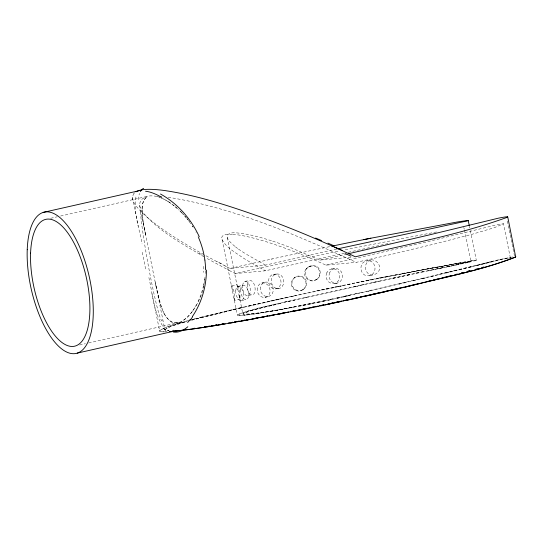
<?xml version="1.0" encoding="UTF-8"?>
<svg xmlns="http://www.w3.org/2000/svg" width="543" height="543" viewBox="0 0 543 543"><rect width="100%" height="100%" fill="white"/><g stroke="black" fill="none" stroke-linecap="round" stroke-linejoin="round"><path stroke-width="0.41" stroke-dasharray="2.71 2.04" d="M203.869 254.599A224.721 45.218 21.7 0 1 199.607 252.224A205.77 41.404 21.7 0 1 175.016 237.529L172.45 235.859A199.43 40.128 21.7 0 1 159.418 226.92C153.547 222.63 147.798 218.137 142.558 213.094C138.139 208.254 129.261 200.625 133.917 193.444M142.117 208.79L142.531 204.419M205.302 273.489L205.403 266.633M155.149 281.892L164.916 329.893L165.771 330.436L169.009 330.728A67.291 26.125 -73.9 0 1 161.855 327.185M204.982 277.276L204.453 281.165M204.765 279.034L203.74 284.994M204.304 282.068L203.808 284.668M142.633 203.883L143.868 200.252L146.074 197.476C137.678 198.534 138.356 208.858 143.719 213.331C160.314 232.255 183.1 244.316 204.419 257.036M203.632 285.496L200.978 294.781L197.218 303.53M203.571 285.713C202.566 300.123 179.455 340.475 164.509 314.193M135.947 196.994C133.184 212.775 139.47 228.467 142.042 243.875M293.546 307.297L253.975 314.092L241.621 315.503L237.352 315.11L239.789 313.664L247.167 311.288L275.946 304.005M347.248 295.684C314.662 302.804 282.041 310.216 248.891 314.2C226.893 315.659 275.213 304.575 275.287 304.569M239.212 296.023L240.155 299.173L239.646 291.381L238.425 286.935L237.243 284.695L237.766 288.896M196.722 304.467L192.751 310.929M240.182 299.139L234.644 300.279L234.861 297.476L234.271 292.82L233.069 288.272L231.807 285.781L232.37 290.654M325.99 265.16L423.771 242.626L495.148 225.196L503.49 223.784L494.388 227.666L471.711 234.379L437.02 243.366L391.761 254.28L356.262 262.35L325.99 265.16A123.736 24.863 21.7 0 0 307.637 257.104A114.525 23.044 21.7 0 0 296.342 252.461C279.129 245.769 261.631 239.497 243.488 235.838A65.058 13.093 21.7 0 0 232.343 234.284M510.359 257.952L503.49 223.784M164.929 329.649C170.875 325.223 178.864 324.259 185.747 321.775C178.857 324.259 170.896 325.23 164.929 329.649L165.771 330.436L169.009 330.728M273.115 311.037L246.807 315.021L239.775 315.571L237.352 315.11C252.834 307.983 270.597 305.913 287.084 301.453M306.042 269.294C301.134 275.186 308.913 283.575 315.273 280.154C322.366 277.833 321.782 266.246 313.963 265.683C311.465 265.344 308.967 266.382 307.155 268.066C304.861 270.529 307.705 267.217 309.272 266.694C310.257 266.26 311.322 266.022 312.395 265.995C319.739 265.384 322.78 276.272 316.23 279.652M192.249 311.621L187.301 317.309L182.048 321.232M319.399 301.772C294.191 306.524 268.955 313.053 243.284 314.288L242.87 313.997C254.755 308.125 268.744 306.775 281.505 303.116M234.678 300.259L233.436 295.867M476.299 260.382L468.779 262.344M146.074 197.476C140.27 203.286 142.273 212.544 142.924 219.874M294.571 277.588L295.087 277.201M302.818 289.86L303.354 289.453M316.386 279.557L316.881 279.177M316.576 279.367C306.673 285.353 299.607 268.371 311.295 265.819M463.654 227.51L464.306 229.051M464.469 229.886L470.896 261.454L456.351 264.672M189.012 320.37C179.278 323.682 168.289 325.006 159.588 330.66A157.572 7.697 -11.5 0 0 162.588 331.821L166.939 331.787M186.989 320.92C177.846 323.933 167.719 325.372 159.588 330.66A157.348 7.683 -11.5 0 0 163.81 331.854L166.735 331.78M262.052 282.984L265.228 282.109M264.998 297.449L268.167 296.58M191.611 320.139L235.587 309.171M191.733 320.105L243.726 307.277M189.683 320.187L193.26 319.23M192.494 319.433L196.417 318.395M194.822 318.816L201.372 317.119M199.688 317.546L203.082 316.684M449.916 271.771L498.942 259.669L513.149 256.839M202.227 316.902L259.418 303.415M491.15 261.617L475.39 265.575M370.964 260.287C361.855 261.964 364.95 277.297 374.073 274.71C385.822 270.21 376.937 255.454 366.559 261.02C357.362 262.642 360.294 277.935 369.505 275.491C378.546 273.869 375.62 258.631 366.559 261.02M205.702 316.026L243.529 307.012M469.899 266.925L472.661 266.246M476.204 265.737L502.078 259.262L510.42 257.85L502.078 259.262L456.48 270.536M464.299 268.296L467.109 267.611M468.928 267.516L471.372 266.918M458.611 269.674L461.469 268.982M466.464 268.12L403.632 283.025M455.726 270.373L438.079 274.595M446.305 272.98L451.416 271.758M206.041 255.801L207.684 256.696A247.852 49.868 21.7 0 0 216.073 261.203A265.174 53.357 21.7 0 0 221.218 263.912L229.954 268.425L265.452 265.133L336.857 249.027M446.977 272.477L419.936 278.885M430.701 276.692L435.948 275.45M422.983 278.165L361.115 292.548M422.759 278.559L425.42 277.935M278.362 303.849L358.597 285.876M368.079 291.252L370.849 290.614M398.996 284.098L405.947 282.489M412.843 280.88L415.13 280.344M229.954 268.425L272.287 258.916M229.18 270.434L235.241 273.57L338.995 251.009M239.626 308.227L292.881 296.308M401.318 283.561L342.687 297.062M287.912 301.63L291.17 300.883M50.682 218.279L57.3 216.779M60.612 216.026L148.3 196.138M79.611 345.015L85.387 343.705M88.692 342.959L179.441 322.386M293.118 300.435L295.073 299.994M349.258 295.229L363.05 292.107M347.086 254.043L319.847 260.09L291.102 247.818A71.092 14.308 21.7 0 0 271.398 240.725M238.072 286.385L243.006 285.265M241.017 300.856L245.945 299.736M248.748 305.824L281.457 298.535M284.24 302.098L356.025 286.147M304.922 297.761L306.904 297.313M355.237 293.885L357.206 293.437M348.443 295.765L336.836 298.365M343.841 296.444L351.26 294.781M344.493 253.099L265.513 270.767L235.241 273.57M348.199 252.285L390.471 243.074M270.346 300.978L327.931 288.543M353.507 286.704L364.068 284.383M468.5 262.405L468.086 262.493M336.945 297.971L340.407 297.204M339.775 297.713L318.578 302.281M271.161 259.167L282.496 256.69A325.793 15.917 -11.5 0 1 291.639 254.708L296.234 253.717A304.894 14.892 -11.5 0 1 305.444 251.742L330.185 246.522M285.442 297.924L287.926 297.388M361.081 285.034L394.34 277.799M373.075 282.408L379.123 281.091M355.163 286.629L403.782 276.048M329.968 299.505L333.463 298.738M291.129 296.688L296.383 295.548M393.254 278.321L410.834 274.534M467.808 262.554L446.468 267M294.625 295.928L333.422 287.675M418.958 272.525L391.286 278.457M322.929 301.019L326.452 300.265M327.843 300.32L330.877 299.668M415.863 273.183L425.155 271.208M406.612 275.158L409.693 274.5M407.304 275.294L457.26 264.76M316.732 290.912L339.185 286.181M422.054 271.867L443.828 267.271M428.583 270.753L435.724 269.247M324.782 300.971L299.743 306.096M342.796 285.72L324.076 289.643M437.59 268.581L450.079 265.968M439.301 268.5L442.884 267.747M333.551 287.362L361.835 281.512M338.106 286.697L352.183 283.779M446.957 266.62L470.896 261.454M345.253 249.712L437.461 231.773M347.486 284.749L370.991 279.937M356.16 282.672L373.217 279.211M361.584 281.851L389.793 276.183M309.157 304.216L312.3 303.578M367.523 280.358L396.404 274.602M378.919 278.064L467.788 261.441M375.695 278.987L431.298 268.222L470.876 261.4L440.088 266.613L394.483 275.253M306.008 304.854L275.871 310.555M231.732 285.794L237.21 284.708M402.2 273.468L466.776 261.617M467.699 261.461L468.358 261.353M244.845 281.349L249.508 280.568M247.791 295.82L252.447 295.039M369.505 275.491L373.91 274.751M468.731 261.285L469.104 261.224M468.263 261.366L468.826 261.271M469.844 261.102L469.295 261.197M469.016 261.237L469.383 261.176M470.292 261.027L471.283 260.871M471.107 260.898L471.636 260.816M471.46 260.844L471.806 260.789M471.724 260.803L472.661 260.654M472.498 260.681L475.342 260.307L474.399 260.416M319.847 260.09L353.086 257.009M273.231 274.337L276.054 274.072M331.542 268.934L334.373 268.67M276.17 288.808L279 288.543M334.488 283.398L337.312 283.134M475.444 260.294L476.32 260.287L469.912 228.793M232.363 234.291L228.949 234.223A56.234 11.315 21.7 0 0 226.173 234.481L223.668 235.255A65.275 13.134 21.7 0 0 221.768 237.854L237.352 315.11M161.604 196.634L157.314 196.437A39.775 8.002 21.7 0 0 146.006 197.448M168.208 197.265C234.074 207.759 296.01 234.82 356.262 262.35M271.425 240.759L269.837 240.257A68.805 13.846 21.7 0 0 258.332 236.918L255.624 236.225A68.228 13.724 21.7 0 0 250.438 235.01L247.975 234.495A63.945 12.869 21.7 0 0 241.486 233.375C237.047 233.103 231.549 231.542 227.768 234.651A67.02 13.487 21.7 0 0 235.553 246.848M347.5 258.237L348.049 258.495M171.873 322.175C160.755 315.028 159.852 299.784 156.479 288.231M224.687 265.717L226.438 266.62M207.182 258.583L229.187 270.441M227.178 269.389L227.68 269.654M265.452 265.133L245.891 253.968M168.12 201.521L162.69 198.507L157.314 196.437C165.615 198.969 172.769 204.283 179.081 210.1M168.839 201.982L174.147 205.824M238.458 249.061L239.354 249.692A82.373 16.575 21.7 0 0 245.925 253.975M235.465 246.827L236.293 247.465A69.423 13.969 21.7 0 0 238.452 249.061M174.941 206.469L179.061 210.08M179.916 210.894L180.344 211.315M180.778 211.736L181.213 212.177M180.086 211.064L182.529 213.535M181.647 212.618L184.05 215.177M182.971 214.003L183.419 214.485M184.776 215.992L186.622 218.157M184.532 215.727L185.977 217.39M186.921 218.544L187.858 219.698M187.084 218.734L188.027 219.915M188.319 220.302L189.69 222.107M189.459 221.802L189.941 222.46M190.43 223.132L190.912 223.825M162.459 325.624C153.418 311.166 152.549 293.369 148.782 277.134M192.303 225.908L193.152 227.205M192.392 226.017L192.887 226.791M195.928 231.956L196.179 232.431M164.183 313.582L161.692 307.711M197.985 236.022L198.243 236.578M222.012 239.517C226.302 247.737 235.16 252.251 242.436 257.463A114.519 23.05 21.7 0 0 251.864 263.212A123.763 24.897 21.7 0 0 265.527 270.767M161.386 306.849L157.667 293.532M157.504 292.826L155.834 285.218M156.296 287.396L155.502 283.602M155.447 283.358L155.644 284.301M151.959 293.702L159.71 331.23M237.827 289.222L239.151 295.725M507.359 220.967L514.452 255.834M469.403 226.309L469.743 227.965M227.334 237.549L237.902 289.555M239.029 295.093L242.87 313.997M155.25 282.387L139.497 204.663M145.551 234.698L143.786 225.345M132.506 197.326L138.261 226.39M145.504 234.461L142.809 218.999L142.11 209.51M204.188 255.21L204.338 256.024M143.671 224.687L143.359 222.786M143.264 222.182L143.006 220.431M204.82 259.242L205.003 260.803M247.839 306.32A222.148 10.853 -11.5 0 1 285.469 297.924M142.293 252.298A64.848 1.805 78.9 0 1 145.891 270.618M138.492 199.661A67.495 22.854 55.4 0 1 139.503 193.41M176.767 322.746A59.472 23.342 -75.8 0 1 171.853 322.27M182.007 321.714A59.472 23.641 -77.2 0 1 176.685 323.16M162.364 320.764A60.314 3.781 79.8 0 1 151.008 279.577A60.314 3.781 79.8 0 1 140.304 210.698M203.482 266.314A60.314 42.415 73.7 0 1 203.693 272.43M221.775 263.878A264.896 61.583 20.7 0 1 216.643 261.183M201.433 254.497A224.687 49.325 21 0 1 197.136 252.081M133.958 193.457A126.302 25.412 21.7 0 1 134.657 192.738M240.637 289.412A7.378 3.808 76.8 0 0 246.244 299.661A7.378 3.808 76.8 0 0 247.146 288.299A7.378 3.808 76.8 0 0 240.637 289.412M235.743 290.559A7.378 3.726 76.9 0 0 241.309 300.788A7.378 3.726 76.9 0 0 242.097 289.392A7.378 3.726 76.9 0 0 235.743 290.559M326.743 272.871A7.412 6.903 85.7 0 0 333.463 283.561A7.412 6.903 85.7 0 0 338.676 272.077A7.412 6.903 85.7 0 0 326.743 272.871M329.682 272.613A7.398 6.747 84.7 0 0 336.3 283.29A7.398 6.747 84.7 0 0 341.337 271.826A7.398 6.747 84.7 0 0 329.682 272.613M271.799 278.179A7.412 6.217 82.8 0 0 278.383 288.672A7.412 6.217 82.8 0 0 282.516 277.066A7.412 6.217 82.8 0 0 271.799 278.179M268.982 278.423A7.398 6.251 82.9 0 0 275.539 288.924A7.398 6.251 82.9 0 0 279.754 277.358A7.398 6.251 82.9 0 0 268.982 278.423M247.269 284.396A7.385 3.869 80.2 0 0 252.224 295.073A7.385 3.869 80.2 0 0 253.968 283.853A7.385 3.869 80.2 0 0 247.269 284.396M242.667 285.231A7.385 3.74 80.1 0 0 247.581 295.854A7.385 3.74 80.1 0 0 249.128 284.6A7.385 3.74 80.1 0 0 242.667 285.231M260.497 287.159A7.378 6.373 73.7 0 0 268.737 296.437A7.378 6.373 73.7 0 0 271.181 284.342A7.378 6.373 73.7 0 0 260.497 287.159M257.321 288.041A7.385 6.38 73.7 0 0 265.568 297.306A7.385 6.38 73.7 0 0 268.004 285.211A7.385 6.38 73.7 0 0 257.321 288.041M303.143 289.562A7.385 7.358 -64.3 0 0 302.689 276.794A7.385 7.358 -64.3 0 0 291.876 283.595A7.385 7.358 -64.3 0 0 303.143 289.562M295.996 290.58A7.385 7.371 -10.5 0 0 306.008 282.631A7.385 7.371 -10.5 0 0 294.116 277.941A7.385 7.371 -10.5 0 0 295.996 290.58"/><path stroke-width="0.81" d="M206.442 270.02C206.401 286.453 201.616 302.974 192.344 316.589M190.03 319.712L187.654 322.508M515.68 256.954L507.739 216.935M515.585 257.022C480.63 270.719 442.178 277.575 405.54 287.03M515.504 257.083C482.503 270.068 446.631 276.502 412.198 285.462M507.366 217.254C458.17 235.153 406.178 244.472 355.353 256.798L353.479 255.909A284.132 57.171 21.7 0 0 347.825 253.242L342.117 250.588A256.323 51.571 21.7 0 0 336.355 247.947L332.486 246.189A235.825 47.451 21.7 0 0 326.648 243.583L320.791 241.004A213.915 43.04 21.7 0 0 314.947 238.472A205.329 41.316 21.7 0 0 305.173 234.332L301.229 232.703A201.514 40.549 21.7 0 0 261.794 217.417C230.212 206.191 198.141 195.548 164.902 190.573A126.309 25.412 21.7 0 0 144.35 189.514A126.302 25.412 21.7 0 0 135.893 191.842M466.926 220.981L337.57 248.87M481.689 267.59L483.976 266.959M475.844 269.199L478.641 268.439M469.98 270.76L466.987 271.554L470.014 270.76M461.516 272.98L463.892 272.362M461.509 272.98L463.858 272.369M455.007 274.643L457.457 274.018M448.104 276.394L450.833 275.701M441.982 277.914L447.418 276.563M433.239 280.073L438.031 278.892M430.429 280.758L431.834 280.419M428.312 281.274L429.723 280.935M414.547 284.6L416.026 284.24L410.074 285.659M416.759 284.07L418.225 283.717M405.445 286.758L406.687 286.466M405.221 286.813L406.836 286.426M407.922 286.168L409.157 285.876M363.824 296.566L410.494 285.869M396.01 288.964L399.58 288.129M390.315 290.573L400.524 288.204M390.96 290.138L395.297 289.134M390.234 290.301L379.89 292.67M348.626 253.696L427.246 235.397L498.399 218.171A9.462 0.462 -11.5 0 1 505.173 216.969L506.51 216.813A12.801 0.624 -11.5 0 1 507.128 216.779M77.228 353.126L176.38 330.639M385.123 291.761L321.123 305.743M43.155 212.415L141.682 190.138M374.609 293.865L378.383 293.01M370.021 294.897L373.842 294.034M364.122 296.206L360.423 297.028L369.254 295.066M358.93 297.354L352.936 298.67M357.973 297.564L359.609 297.204M347.33 300.184L358.373 297.774M349.142 299.492L343.061 300.808L346.875 299.987M337.692 301.956L341.533 301.134L335.37 302.451L336.925 302.118M341.744 301.392L324.755 304.99M328.42 303.917L333.063 302.94L327.633 304.08M331.746 246.196L333.3 245.87A249.441 12.184 -11.5 0 1 359.106 240.576L363.81 239.619A232.445 11.355 -11.5 0 1 370.862 238.207L456.459 222.141A133.49 6.523 -11.5 0 1 458.849 221.734L467.883 220.41A9.502 0.462 -11.5 0 1 466.953 220.974M314.404 306.829L318.307 306.028M316.264 306.741L322.332 305.492M311.39 307.738L317.479 306.49M306.598 308.424L310.501 307.63M306.51 308.729L312.612 307.487M307.732 308.485L291.598 311.702M295.684 310.616L299.58 309.836M305.288 308.974L239.178 321.497M291.021 311.533L294.13 310.922L290.254 311.682M287.152 312.293L288.7 311.987M277.147 314.227L280.215 313.637M278.016 314.343L282.523 313.474M273.339 314.954L274.867 314.662M270.529 315.483L274.67 314.696M269.084 316.04L273.536 315.198M265.052 316.508L268.045 315.951L264.794 316.555M263.559 316.786L255.448 318.279M260.294 317.682L264.665 316.868M252.76 318.768L257.525 317.899M255.957 318.483L230.137 323.065M252.549 318.809L254.715 318.415M246.814 319.841L248.239 319.583M243.434 320.438L244.974 320.16M246.515 319.888L248.063 319.61M241.886 320.709L245.395 320.092M237.746 321.436L239.402 321.144L237.786 321.422M173.339 331.318L187.912 329.621A157.348 7.683 -11.5 0 0 215.897 325.44L235.139 322.203M228.169 323.065L229.703 322.813M221.999 324.096L223.519 323.845M225.236 323.893L215.856 325.447A157.572 7.697 -11.5 0 1 191.326 329.16L173.258 331.325M219.956 324.429L218.286 324.7L219.772 324.456M221.625 324.151L223.295 323.879M215.395 325.162L216.84 324.931M212.747 325.576L211.159 325.827L213.27 325.501M215.123 325.203L216.705 324.952M208.437 326.248L209.802 326.038M206.136 326.594L204.46 326.852L206.109 326.601M193.24 328.44L194.896 328.216M169.606 331.617L171.065 331.501M169.511 331.63L170.896 331.529M515.232 256.622L515.836 256.71M507.59 216.8L507.617 216.806A17.125 0.835 -11.5 0 0 507.508 216.786M334.42 247.065L336.355 247.947M160.484 194.014C177.642 203.516 191.224 219.067 199.315 236.85M468.229 220.512L469.233 225.481M404.386 287.003A222.141 10.853 -11.5 0 1 394.286 289.365M392.08 289.874A222.141 10.853 -11.5 0 1 383.881 291.761M378.566 292.969A222.141 10.853 -11.5 0 1 370.068 294.89M173.387 330.266A67.291 26.125 -73.9 0 1 172.633 330.456M140.372 191.523A67.495 22.854 55.4 0 1 143.596 188.326M145.544 191.231A67.264 23.186 48.9 0 1 161.855 197.387M198.439 237.352A64.848 49.603 74.6 0 1 205.593 269.891M192.466 317.037A74.12 34.514 -83.8 0 1 190.125 320.146M187.851 326.73A67.522 28.888 -80 0 1 173.224 331.997M363.81 239.619A234.454 11.451 -11.5 0 1 370.862 238.207M345.334 253.595A283.901 47.499 22.3 0 1 350.859 256.187M336.558 247.9A256.099 42.605 22.2 0 1 342.334 250.547M327.918 243.115A235.73 42.103 22 0 1 333.884 245.789M315.619 238.031A213.901 41.872 21.7 0 1 321.551 240.603M323.757 304.894L319.861 305.702L323.757 304.894M313.623 306.992L312.062 307.311L313.623 306.992M305.037 308.743L301.134 309.524L305.037 308.743M286.371 312.442L281.749 313.345L286.371 312.442M236.144 321.707L234.501 321.992L236.124 321.714M232.886 322.27L231.291 322.542L232.893 322.27M27.225 249.712A72.429 29.655 77.2 0 0 74.615 353.663A72.429 29.655 77.2 0 0 78.735 244.941A72.429 29.655 77.2 0 0 27.225 249.712M30.591 253.086A65.038 26.627 77.2 0 0 73.142 346.427A65.038 26.627 77.2 0 0 76.841 248.796A65.038 26.627 77.2 0 0 30.591 253.086"/></g></svg>
